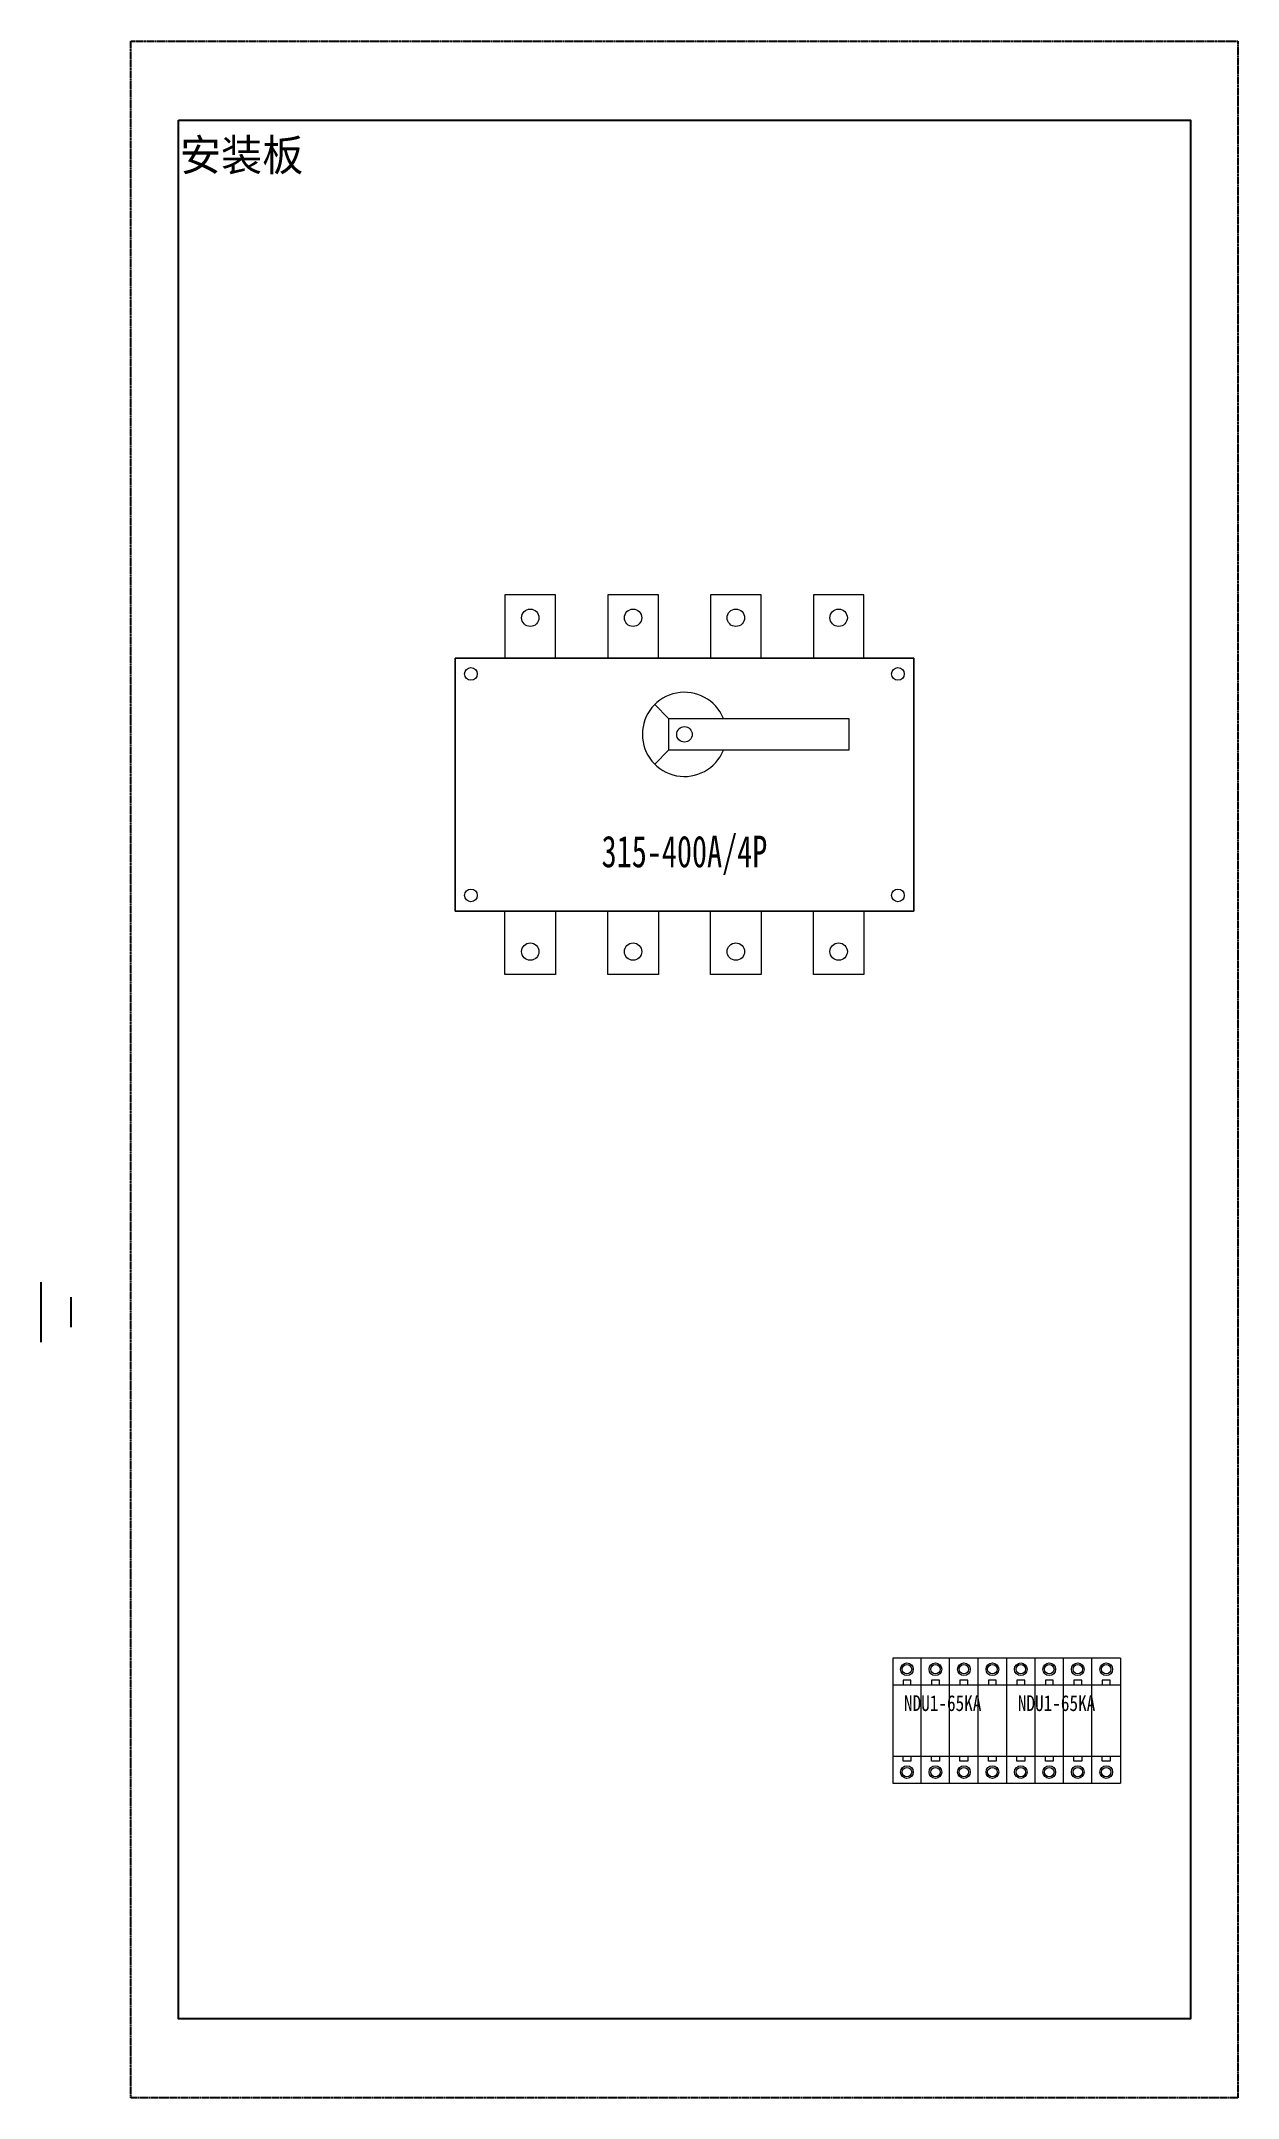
# Model space of a CAD drawing. Extents: x 299220 to 299977, y 334274 to 335574.
import ezdxf
from ezdxf.enums import TextEntityAlignment as Align

# ---------------------------------------------------------------- set-up
doc = ezdxf.new("R2010")
doc.units = 0
doc.header["$MEASUREMENT"] = 0
doc.linetypes.add('DASHED', pattern=[0.75, 0.5, -0.25])
for name, color, linetype in [('D_E_Wire（强电线缆）', 10, 'Continuous'), ('E-UNIV-NOTE', 6, 'Continuous'), ('布置图', 30, 'Continuous')]:
    doc.layers.add(name, color=color, linetype=linetype)
doc.layers.add('细线', color=7, linetype='Continuous', lineweight=0)
doc.styles.add('宋体', font='', dxfattribs={"width": 0.8})
doc.styles.get('宋体').set_extended_font_data('NSimSun')

# ---------------------------------------------------------------- blocks, each defined once
blk = doc.blocks.new('Manufacturer光辉PartName隔离开关Series400ShellFrameLimitingCurrentRemarkPartTypeMinCurrent100MaxCurrent400Poles4PMinPower0MaxPower0LibType2DelFlgfalseUpdateDate')
at = {"layer": '细线', "color": 7}
for p, q in [((-10, 41.8), (-18.8, 50.6)), ((-10, 41.8), (-10, 21.8)), ((-10, 41.8), (104, 41.8)), ((104, 41.8), (104, 21.8)), ((-10, 21.8), (-18.8, 13)), ((104, 21.8), (-10, 21.8))]:
    blk.add_line(p, q, dxfattribs=at)
for points in [[(-113.5, 80), (-81.5, 80), (-81.5, 120), (-113.5, 120)], [(-48.5, 80), (-16.5, 80), (-16.5, 120), (-48.5, 120)], [(16.5, 80), (48.5, 80), (48.5, 120), (16.5, 120)], [(81.5, 80), (113.5, 80), (113.5, 120), (81.5, 120)], [(-145, -80), (145, -80), (145, 80), (-145, 80)], [(-145, 80), (145, 80), (145, -80), (-145, -80)], [(-113.5, -80), (-81.5, -80), (-81.5, -120), (-113.5, -120)], [(-48.5, -80), (-16.5, -80), (-16.5, -120), (-48.5, -120)], [(16.5, -80), (48.5, -80), (48.5, -120), (16.5, -120)], [(81.5, -80), (113.5, -80), (113.5, -120), (81.5, -120)]]:
    blk.add_lwpolyline(points, close=True, dxfattribs=at)
for centre, radius in [((-97.5, 105.5), 5.5), ((-32.5, 105.5), 5.5), ((32.5, 105.5), 5.5), ((97.5, 105.5), 5.5), ((-135, 70), 4), ((135, 70), 4), ((0, 31.8), 4.91), ((-135, -70), 4), ((135, -70), 4), ((-97.5, -105.5), 5.5), ((-32.5, -105.5), 5.5), ((32.5, -105.5), 5.5), ((97.5, -105.5), 5.5)]:
    blk.add_circle(centre, radius, dxfattribs=at)
blk.add_arc((0, 31.8), 26.6, 22.0726, 337.9274, dxfattribs=at)
at = {"layer": '细线', "color": 7, "insert": (-145, -32.2), "char_height": 20, "width": 290, "attachment_point": 1}
blk.add_mtext('\\pxqc;{\\fFangSong_GB2312|b0|i0|c134|p49;\\W0.7;315-400A/4P}', dxfattribs=at)
blk = doc.blocks.new('Manufacturer上海良信PartName电涌保护器SeriesNDU1ShellFrameLimitingCurrentRemarkPartTypeMinCurrent0MaxCurrent0Poles4PMinPower0MaxPower0LibType3DelFlgfalseUpdateDate2023-01-0100000')
at = {"color": 7, "linetype": 'Continuous', "lineweight": 15}
for p, q in [((-18, 39.5), (-36, 39.5)), ((-36, 39.5), (-36, 22.5)), ((-18, 22.5), (-18, 39.5)), ((36, 39.5), (-18, 39.5)), ((0, 22.5), (0, 39.5)), ((18, 22.5), (18, 39.5)), ((36, 39.5), (36, 22.5)), ((-36, 22.5), (-36, -22.5)), ((-18, 22.5), (-36, 22.5)), ((-24.5, 25.5), (-29.5, 25.5)), ((-29.5, 25.5), (-29.5, 22.5)), ((-24.5, 22.5), (-24.5, 25.5)), ((-18, -22.5), (-18, 22.5)), ((36, 22.5), (-18, 22.5)), ((-6.5, 25.5), (-11.5, 25.5)), ((-11.5, 25.5), (-11.5, 22.5)), ((-6.5, 22.5), (-6.5, 25.5)), ((0, -22.5), (0, 22.5)), ((11.5, 25.5), (6.5, 25.5)), ((6.5, 25.5), (6.5, 22.5)), ((11.5, 22.5), (11.5, 25.5)), ((18, -22.5), (18, 22.5)), ((29.5, 25.5), (24.5, 25.5)), ((24.5, 25.5), (24.5, 22.5)), ((29.5, 22.5), (29.5, 25.5)), ((36, 22.5), (36, -22.5)), ((-36, -22.5), (-18, -22.5)), ((-36, -22.5), (-36, -39.5)), ((-29.5, -25.5), (-29.5, -22.5)), ((-24.5, -25.5), (-29.5, -25.5)), ((-24.5, -22.5), (-24.5, -25.5)), ((-18, -39.5), (-18, -22.5)), ((-18, -22.5), (36, -22.5)), ((-11.5, -25.5), (-11.5, -22.5)), ((-6.5, -25.5), (-11.5, -25.5)), ((-6.5, -22.5), (-6.5, -25.5)), ((0, -39.5), (0, -22.5)), ((6.5, -25.5), (6.5, -22.5)), ((11.5, -25.5), (6.5, -25.5)), ((11.5, -22.5), (11.5, -25.5)), ((18, -39.5), (18, -22.5)), ((24.5, -25.5), (24.5, -22.5)), ((29.5, -25.5), (24.5, -25.5)), ((29.5, -22.5), (29.5, -25.5)), ((36, -22.5), (36, -39.5)), ((-36, -39.5), (-18, -39.5)), ((-18, -39.5), (36, -39.5))]:
    blk.add_line(p, q, dxfattribs=at)
for centre, radius in [((-27, 32.5), 4), ((-27, 32.5), 3), ((-9, 32.5), 4), ((-9, 32.5), 3), ((9, 32.5), 4), ((9, 32.5), 3), ((27, 32.5), 4), ((27, 32.5), 3), ((-27, -32.5), 4), ((-27, -32.5), 3), ((-9, -32.5), 4), ((-9, -32.5), 3), ((9, -32.5), 4), ((9, -32.5), 3), ((27, -32.5), 4), ((27, -32.5), 3)]:
    blk.add_circle(centre, radius, dxfattribs=at)
at = {"layer": 'E-UNIV-NOTE', "style": '宋体', "width": 0.8}
blk.add_text('NDU1-65KA', height=10, dxfattribs=at).set_placement((-28.9, 6.1))

msp = doc.modelspace()

# ---------------------------------------------------------------- linework, layer by layer
at = {"color": 2}
msp.add_lwpolyline([(299306.7, 335524.4), (299946.7, 335524.4), (299946.7, 334324.4), (299306.7, 334324.4)], close=True, dxfattribs=at)
at = {"layer": 'D_E_Wire（强电线缆）'}
for p, q in [((299219.9, 334752.1), (299219.9, 334790)), ((299238.8, 334761.5), (299238.8, 334780.5))]:
    msp.add_line(p, q, dxfattribs=at)
at = {"layer": '布置图', "linetype": 'DASHED'}
msp.add_lwpolyline([(299276.7, 335574.4), (299976.7, 335574.4), (299976.7, 334274.4), (299276.7, 334274.4)], close=True, dxfattribs=at)

# ---------------------------------------------------------------- block references
for name, p in [('Manufacturer光辉PartName隔离开关Series400ShellFrameLimitingCurrentRemarkPartTypeMinCurrent100MaxCurrent400Poles4PMinPower0MaxPower0LibType2DelFlgfalseUpdateDate', (299626.7, 335104.4)), ('Manufacturer上海良信PartName电涌保护器SeriesNDU1ShellFrameLimitingCurrentRemarkPartTypeMinCurrent0MaxCurrent0Poles4PMinPower0MaxPower0LibType3DelFlgfalseUpdateDate2023-01-0100000', (299794.4, 334512.8)), ('Manufacturer上海良信PartName电涌保护器SeriesNDU1ShellFrameLimitingCurrentRemarkPartTypeMinCurrent0MaxCurrent0Poles4PMinPower0MaxPower0LibType3DelFlgfalseUpdateDate2023-01-0100000', (299866.4, 334512.8))]:
    msp.add_blockref(name, p)

# ---------------------------------------------------------------- texts
at = {"color": 0}
msp.add_text('安装板', height=20, dxfattribs=at).set_placement((299307.7, 335502.4), align=Align.MIDDLE_LEFT)

doc.saveas('drawing.dxf')
